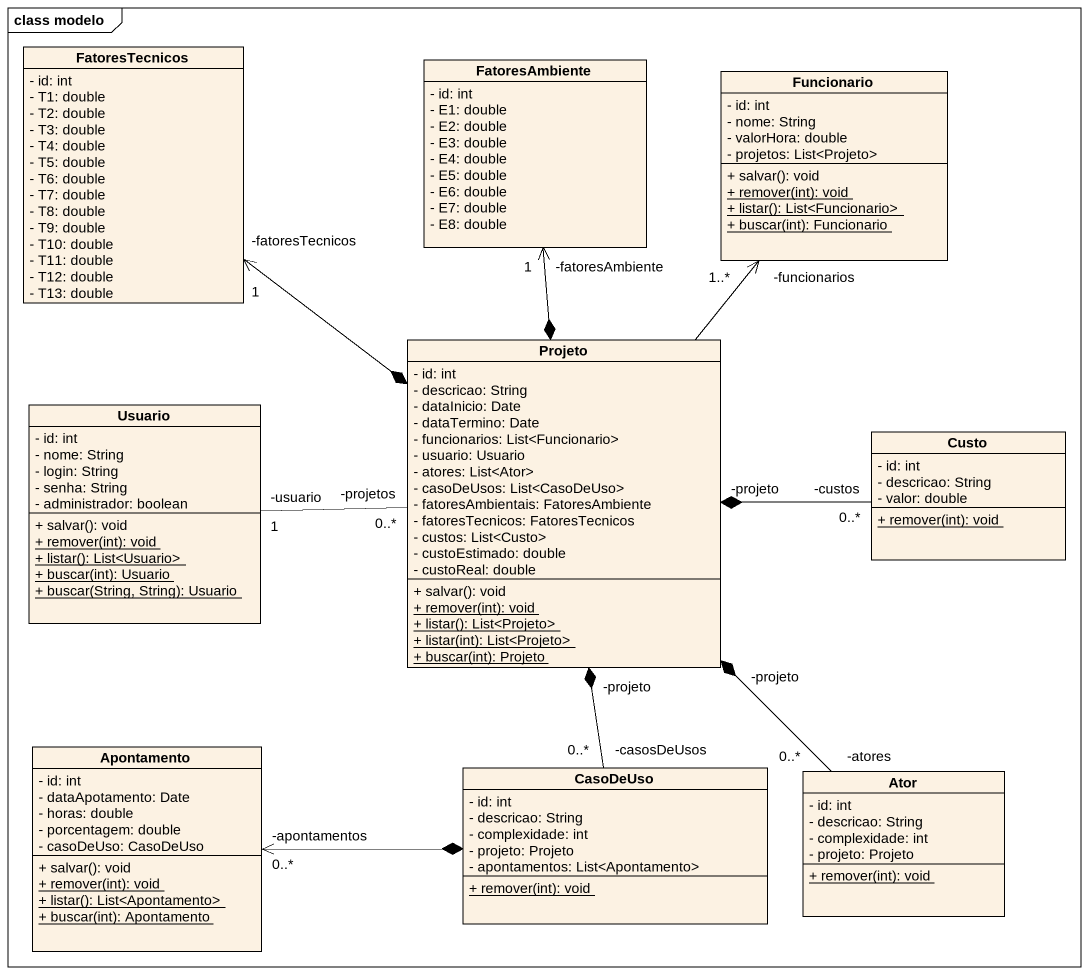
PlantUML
@startuml
mainframe class modelo
hide circle
hide empty members
skinparam classAttributeIconSize 0
class FatoresTecnicos {
  - id: int
  - T1: double
  - T2: double
  - T3: double
  - T4: double
  - T5: double
  - T6: double
  - T7: double
  - T8: double
  - T9: double
  - T10: double
  - T11: double
  - T12: double
  - T13: double
}
class FatoresAmbiente {
  - id: int
  - E1: double
  - E2: double
  - E3: double
  - E4: double
  - E5: double
  - E6: double
  - E7: double
  - E8: double
}
class Funcionario {
  - id: int
  - nome: String
  - valorHora: double
  - projetos: List<Projeto>
  + salvar(): void
  {static} + remover(int): void
  {static} + listar(): List<Funcionario>
  {static} + buscar(int): Funcionario
}
class Projeto {
  - id: int
  - descricao: String
  - dataInicio: Date
  - dataTermino: Date
  - funcionarios: List<Funcionario>
  - usuario: Usuario
  - atores: List<Ator>
  - casoDeUsos: List<CasoDeUso>
  - fatoresAmbientais: FatoresAmbiente
  - fatoresTecnicos: FatoresTecnicos
  - custos: List<Custo>
  - custoEstimado: double
  - custoReal: double
  + salvar(): void
  {static} + remover(int): void
  {static} + listar(): List<Projeto>
  {static} + listar(int): List<Projeto>
  {static} + buscar(int): Projeto
}
class Usuario {
  - id: int
  - nome: String
  - login: String
  - senha: String
  - administrador: boolean
  + salvar(): void
  {static} + remover(int): void
  {static} + listar(): List<Usuario>
  {static} + buscar(int): Usuario
  {static} + buscar(String, String): Usuario
}
class Custo {
  - id: int
  - descricao: String
  - valor: double
  {static} + remover(int): void
}
class Apontamento {
  - id: int
  - dataApotamento: Date
  - horas: double
  - porcentagem: double
  - casoDeUso: CasoDeUso
  + salvar(): void
  {static} + remover(int): void
  {static} + listar(): List<Apontamento>
  {static} + buscar(int): Apontamento
}
class CasoDeUso {
  - id: int
  - descricao: String
  - complexidade: int
  - projeto: Projeto
  - apontamentos: List<Apontamento>
  {static} + remover(int): void
}
class Ator {
  - id: int
  - descricao: String
  - complexidade: int
  - projeto: Projeto
  {static} + remover(int): void
}
Funcionario "-funcionarios\n1..*" <-- Projeto
Projeto *-up-> "-fatoresTecnicos\n1" FatoresTecnicos
Projeto *-up-> "-fatoresAmbiente\n1" FatoresAmbiente
Projeto "-projetos\n0..*" -left- "-usuario\n1" Usuario
Custo "-custos\n0..*" -left-* "-projeto" Projeto
Apontamento "-apontamentos\n0..*" <-right-* CasoDeUso
CasoDeUso "-casosDeUsos\n0..*" -up-* "-projeto" Projeto
Ator "-atores\n0..*" -up-* "-projeto" Projeto
@enduml
